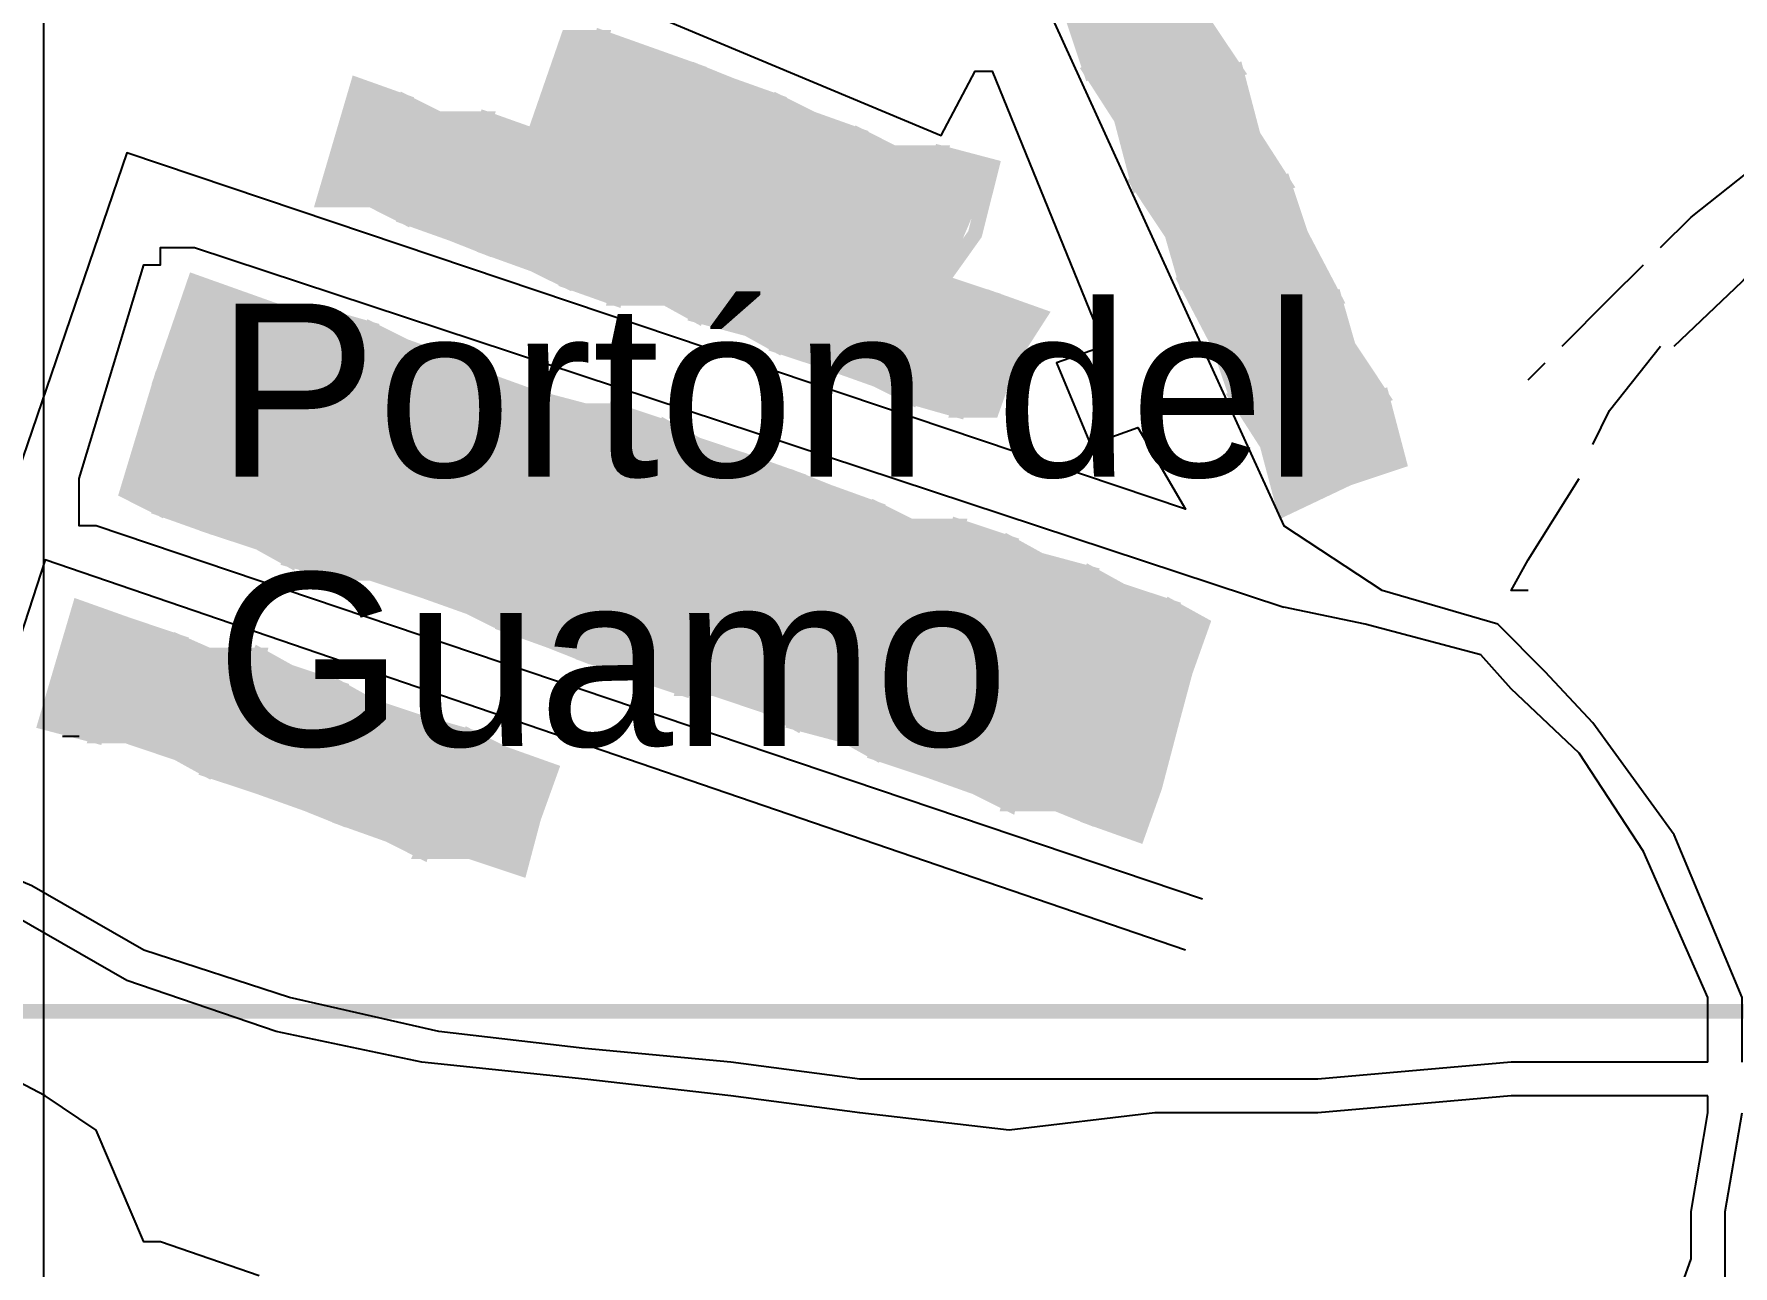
# Model space of a CAD drawing. Header units: millimetres. Extents: x -3588 to 75209, y -3737 to 38254.
# Drawn here: x 6320.7 to 6462, y 5606.2 to 5708.7 of the extents above; entities that cross this region are included whole.
import ezdxf

# ---------------------------------------------------------------- set-up
doc = ezdxf.new("R2010")
doc.units = ezdxf.units.MM
for name, color, linetype in [('H', 250, 'Continuous'), ('P', 253, 'Continuous'), ('T', 7, 'Continuous')]:
    doc.layers.add(name, color=color, linetype=linetype)

msp = doc.modelspace()

# ---------------------------------------------------------------- hatches: boundary and pattern name
at = {"layer": 'H', "linetype": 'Continuous'}
for points in [[(6418.141, 5709.544), (6408.539, 5705.592), (6407.13, 5709.544), (6416.733, 5715.194), (6418.141, 5709.544), (6418.141, 5709.544)], [(6420.686, 5705.592), (6411.371, 5701.639), (6408.539, 5705.592), (6418.141, 5709.544), (6420.686, 5705.592), (6420.686, 5705.592)], [(6367.889, 5708.408), (6365.073, 5698.806), (6362.528, 5700.23), (6365.073, 5708.408), (6367.889, 5708.408), (6367.889, 5708.408)], [(6371.842, 5707), (6369.298, 5697.398), (6365.073, 5698.806), (6367.889, 5708.408), (6371.842, 5707), (6371.842, 5707)], [(6376.083, 5705.592), (6371.842, 5695.989), (6369.298, 5697.398), (6371.842, 5707), (6376.083, 5705.592), (6376.083, 5705.592)], [(6378.612, 5704.183), (6376.083, 5694.869), (6371.842, 5695.989), (6376.083, 5705.592), (6378.612, 5704.183), (6378.612, 5704.183)], [(6422.094, 5700.23), (6412.492, 5695.989), (6411.371, 5701.639), (6420.686, 5705.592), (6422.094, 5700.23), (6422.094, 5700.23)], [(6351.518, 5702.759), (6348.973, 5694.869), (6344.748, 5694.869), (6347.565, 5704.183), (6351.518, 5702.759), (6351.518, 5702.759)], [(6382.853, 5702.759), (6378.612, 5693.445), (6376.083, 5694.869), (6378.612, 5704.183), (6382.853, 5702.759), (6382.853, 5702.759)], [(6354.334, 5701.639), (6351.518, 5693.445), (6348.973, 5694.869), (6351.518, 5702.759), (6354.334, 5701.639), (6354.334, 5701.639)], [(6385.397, 5701.639), (6382.853, 5692.036), (6378.612, 5693.445), (6382.853, 5702.759), (6385.397, 5701.639), (6385.397, 5701.639)], [(6358.287, 5701.639), (6355.759, 5692.036), (6351.518, 5693.445), (6354.334, 5701.639), (6358.287, 5701.639), (6358.287, 5701.639)], [(6362.528, 5700.23), (6358.287, 5690.628), (6355.759, 5692.036), (6358.287, 5701.639), (6362.528, 5700.23), (6362.528, 5700.23)], [(6389.622, 5700.23), (6386.806, 5692.036), (6382.853, 5692.036), (6385.397, 5701.639), (6389.622, 5700.23), (6389.622, 5700.23)], [(6365.073, 5698.806), (6362.528, 5689.22), (6358.287, 5690.628), (6362.528, 5700.23), (6365.073, 5698.806), (6365.073, 5698.806)], [(6392.167, 5698.806), (6389.622, 5690.628), (6386.806, 5692.036), (6389.622, 5700.23), (6392.167, 5698.806), (6392.167, 5698.806)], [(6424.911, 5695.989), (6415.308, 5692.036), (6412.492, 5695.989), (6422.094, 5700.23), (6424.911, 5695.989), (6424.911, 5695.989)], [(6369.298, 5697.398), (6365.073, 5688.083), (6362.528, 5689.22), (6365.073, 5698.806), (6369.298, 5697.398), (6369.298, 5697.398)], [(6396.408, 5698.806), (6393.575, 5689.22), (6389.622, 5690.628), (6392.167, 5698.806), (6396.408, 5698.806), (6396.408, 5698.806)], [(6400.361, 5697.398), (6396.408, 5688.083), (6393.575, 5689.22), (6396.408, 5698.806), (6400.361, 5697.398), (6400.361, 5697.398)], [(6371.842, 5695.989), (6369.298, 5686.675), (6365.073, 5688.083), (6369.298, 5697.398), (6371.842, 5695.989), (6371.842, 5695.989)], [(6376.083, 5694.869), (6373.251, 5686.675), (6369.298, 5686.675), (6371.842, 5695.989), (6376.083, 5694.869), (6376.083, 5694.869)], [(6378.612, 5693.445), (6376.083, 5685.267), (6373.251, 5686.675), (6376.083, 5694.869), (6378.612, 5693.445), (6378.612, 5693.445)], [(6426.047, 5692.036), (6416.733, 5688.083), (6415.308, 5692.036), (6424.911, 5695.989), (6426.047, 5692.036), (6426.047, 5692.036)], [(6382.853, 5692.036), (6380.036, 5683.858), (6376.083, 5685.267), (6378.612, 5693.445), (6382.853, 5692.036), (6382.853, 5692.036)], [(6386.806, 5692.036), (6382.853, 5682.434), (6380.036, 5683.858), (6382.853, 5692.036), (6386.806, 5692.036), (6386.806, 5692.036)], [(6389.622, 5690.628), (6386.806, 5681.314), (6382.853, 5682.434), (6386.806, 5692.036), (6389.622, 5690.628), (6389.622, 5690.628)], [(6428.864, 5686.675), (6419.261, 5682.434), (6416.733, 5688.083), (6426.047, 5692.036), (6428.864, 5686.675), (6428.864, 5686.675)], [(6393.575, 5689.22), (6391.047, 5679.906), (6386.806, 5681.314), (6389.622, 5690.628), (6393.575, 5689.22), (6393.575, 5689.22)], [(6396.408, 5688.083), (6393.575, 5678.481), (6391.047, 5679.906), (6393.575, 5689.22), (6396.408, 5688.083), (6396.408, 5688.083)], [(6337.962, 5686.675), (6335.434, 5678.481), (6331.193, 5679.906), (6334.01, 5688.083), (6337.962, 5686.675), (6337.962, 5686.675)], [(6400.361, 5686.675), (6397.816, 5677.073), (6393.575, 5678.481), (6396.408, 5688.083), (6400.361, 5686.675), (6400.361, 5686.675)], [(6342.203, 5685.267), (6337.962, 5677.073), (6335.434, 5678.481), (6337.962, 5686.675), (6342.203, 5685.267), (6342.203, 5685.267)], [(6404.586, 5685.267), (6400.361, 5677.073), (6397.816, 5677.073), (6400.361, 5686.675), (6404.586, 5685.267), (6404.586, 5685.267)], [(6430.272, 5682.434), (6420.686, 5678.481), (6419.261, 5682.434), (6428.864, 5686.675), (6430.272, 5682.434), (6430.272, 5682.434)], [(6344.748, 5685.267), (6342.203, 5675.665), (6337.962, 5677.073), (6342.203, 5685.267), (6344.748, 5685.267), (6344.748, 5685.267)], [(6348.973, 5683.858), (6344.748, 5674.544), (6342.203, 5675.665), (6344.748, 5685.267), (6348.973, 5683.858), (6348.973, 5683.858)], [(6351.518, 5682.434), (6348.973, 5673.12), (6344.748, 5674.544), (6348.973, 5683.858), (6351.518, 5682.434), (6351.518, 5682.434)], [(6355.759, 5681.314), (6352.926, 5671.712), (6348.973, 5673.12), (6351.518, 5682.434), (6355.759, 5681.314), (6355.759, 5681.314)], [(6432.816, 5678.481), (6423.502, 5674.544), (6420.686, 5678.481), (6430.272, 5682.434), (6432.816, 5678.481), (6432.816, 5678.481)], [(6358.287, 5679.906), (6355.759, 5670.303), (6352.926, 5671.712), (6355.759, 5681.314), (6358.287, 5679.906), (6358.287, 5679.906)], [(6335.434, 5678.481), (6331.193, 5668.895), (6328.648, 5670.303), (6331.193, 5679.906), (6335.434, 5678.481), (6335.434, 5678.481)], [(6362.528, 5678.481), (6359.711, 5670.303), (6355.759, 5670.303), (6358.287, 5679.906), (6362.528, 5678.481), (6362.528, 5678.481)], [(6337.962, 5677.073), (6335.434, 5667.759), (6331.193, 5668.895), (6335.434, 5678.481), (6337.962, 5677.073), (6337.962, 5677.073)], [(6366.481, 5677.073), (6362.528, 5668.895), (6359.711, 5670.303), (6362.528, 5678.481), (6366.481, 5677.073), (6366.481, 5677.073)], [(6434.225, 5673.12), (6424.911, 5668.895), (6423.502, 5674.544), (6432.816, 5678.481), (6434.225, 5673.12), (6434.225, 5673.12)], [(6342.203, 5675.665), (6339.387, 5666.35), (6335.434, 5667.759), (6337.962, 5677.073), (6342.203, 5675.665), (6342.203, 5675.665)], [(6369.298, 5677.073), (6366.481, 5667.759), (6362.528, 5668.895), (6366.481, 5677.073), (6369.298, 5677.073), (6369.298, 5677.073)], [(6373.251, 5675.665), (6370.722, 5666.35), (6366.481, 5667.759), (6369.298, 5677.073), (6373.251, 5675.665), (6373.251, 5675.665)], [(6344.748, 5674.544), (6342.203, 5664.942), (6339.387, 5666.35), (6342.203, 5675.665), (6344.748, 5674.544), (6344.748, 5674.544)], [(6376.083, 5674.544), (6373.251, 5664.942), (6370.722, 5666.35), (6373.251, 5675.665), (6376.083, 5674.544), (6376.083, 5674.544)], [(6348.973, 5673.12), (6346.156, 5663.534), (6342.203, 5664.942), (6344.748, 5674.544), (6348.973, 5673.12), (6348.973, 5673.12)], [(6380.036, 5673.12), (6377.492, 5663.534), (6373.251, 5664.942), (6376.083, 5674.544), (6380.036, 5673.12), (6380.036, 5673.12)], [(6352.926, 5671.712), (6348.973, 5663.534), (6346.156, 5663.534), (6348.973, 5673.12), (6352.926, 5671.712), (6352.926, 5671.712)], [(6384.261, 5671.712), (6380.036, 5662.109), (6377.492, 5663.534), (6380.036, 5673.12), (6384.261, 5671.712), (6384.261, 5671.712)], [(6355.759, 5670.303), (6352.926, 5662.109), (6348.973, 5663.534), (6352.926, 5671.712), (6355.759, 5670.303), (6355.759, 5670.303)], [(6386.806, 5670.303), (6384.261, 5660.989), (6380.036, 5662.109), (6384.261, 5671.712), (6386.806, 5670.303), (6386.806, 5670.303)], [(6359.711, 5670.303), (6357.167, 5660.989), (6352.926, 5662.109), (6355.759, 5670.303), (6359.711, 5670.303), (6359.711, 5670.303)], [(6362.528, 5668.895), (6359.711, 5659.581), (6357.167, 5660.989), (6359.711, 5670.303), (6362.528, 5668.895), (6362.528, 5668.895)], [(6391.047, 5668.895), (6388.214, 5660.989), (6384.261, 5660.989), (6386.806, 5670.303), (6391.047, 5668.895), (6391.047, 5668.895)], [(6366.481, 5667.759), (6363.936, 5658.157), (6359.711, 5659.581), (6362.528, 5668.895), (6366.481, 5667.759), (6366.481, 5667.759)], [(6370.722, 5666.35), (6366.481, 5656.748), (6363.936, 5658.157), (6366.481, 5667.759), (6370.722, 5666.35), (6370.722, 5666.35)], [(6393.575, 5667.759), (6391.047, 5659.581), (6388.214, 5660.989), (6391.047, 5668.895), (6393.575, 5667.759), (6393.575, 5667.759)], [(6397.816, 5667.759), (6394.984, 5658.157), (6391.047, 5659.581), (6393.575, 5667.759), (6397.816, 5667.759), (6397.816, 5667.759)], [(6401.769, 5666.35), (6397.816, 5656.748), (6394.984, 5658.157), (6397.816, 5667.759), (6401.769, 5666.35), (6401.769, 5666.35)], [(6373.251, 5664.942), (6370.722, 5655.34), (6366.481, 5656.748), (6370.722, 5666.35), (6373.251, 5664.942), (6373.251, 5664.942)], [(6404.586, 5664.942), (6401.769, 5655.34), (6397.816, 5656.748), (6401.769, 5666.35), (6404.586, 5664.942), (6404.586, 5664.942)], [(6377.492, 5663.534), (6374.659, 5654.22), (6370.722, 5655.34), (6373.251, 5664.942), (6377.492, 5663.534), (6377.492, 5663.534)], [(6408.539, 5663.534), (6404.586, 5654.22), (6401.769, 5655.34), (6404.586, 5664.942), (6408.539, 5663.534), (6408.539, 5663.534)], [(6380.036, 5662.109), (6377.492, 5654.22), (6374.659, 5654.22), (6377.492, 5663.534), (6380.036, 5662.109), (6380.036, 5662.109)], [(6411.371, 5662.109), (6408.539, 5652.795), (6404.586, 5654.22), (6408.539, 5663.534), (6411.371, 5662.109), (6411.371, 5662.109)], [(6384.261, 5660.989), (6381.445, 5652.795), (6377.492, 5654.22), (6380.036, 5662.109), (6384.261, 5660.989), (6384.261, 5660.989)], [(6415.308, 5660.989), (6412.492, 5651.387), (6408.539, 5652.795), (6411.371, 5662.109), (6415.308, 5660.989), (6415.308, 5660.989)], [(6328.648, 5659.581), (6325.832, 5649.979), (6321.879, 5651.387), (6324.423, 5660.989), (6328.648, 5659.581), (6328.648, 5659.581)], [(6388.214, 5660.989), (6384.261, 5651.387), (6381.445, 5652.795), (6384.261, 5660.989), (6388.214, 5660.989), (6388.214, 5660.989)], [(6391.047, 5659.581), (6388.214, 5649.979), (6384.261, 5651.387), (6388.214, 5660.989), (6391.047, 5659.581), (6391.047, 5659.581)], [(6418.141, 5659.581), (6415.308, 5651.387), (6412.492, 5651.387), (6415.308, 5660.989), (6418.141, 5659.581), (6418.141, 5659.581)], [(6332.601, 5658.157), (6328.648, 5649.979), (6325.832, 5649.979), (6328.648, 5659.581), (6332.601, 5658.157), (6332.601, 5658.157)], [(6394.984, 5658.157), (6391.047, 5648.57), (6388.214, 5649.979), (6391.047, 5659.581), (6394.984, 5658.157), (6394.984, 5658.157)], [(6335.434, 5656.748), (6332.601, 5648.57), (6328.648, 5649.979), (6332.601, 5658.157), (6335.434, 5656.748), (6335.434, 5656.748)], [(6397.816, 5656.748), (6394.984, 5647.434), (6391.047, 5648.57), (6394.984, 5658.157), (6397.816, 5656.748), (6397.816, 5656.748)], [(6339.387, 5656.748), (6335.434, 5647.434), (6332.601, 5648.57), (6335.434, 5656.748), (6339.387, 5656.748), (6339.387, 5656.748)], [(6342.203, 5655.34), (6339.387, 5646.026), (6335.434, 5647.434), (6339.387, 5656.748), (6342.203, 5655.34), (6342.203, 5655.34)], [(6401.769, 5655.34), (6398.937, 5646.026), (6394.984, 5647.434), (6397.816, 5656.748), (6401.769, 5655.34), (6401.769, 5655.34)], [(6346.156, 5654.22), (6343.612, 5644.617), (6339.387, 5646.026), (6342.203, 5655.34), (6346.156, 5654.22), (6346.156, 5654.22)], [(6404.586, 5654.22), (6401.769, 5644.617), (6398.937, 5646.026), (6401.769, 5655.34), (6404.586, 5654.22), (6404.586, 5654.22)], [(6348.973, 5652.795), (6346.156, 5643.209), (6343.612, 5644.617), (6346.156, 5654.22), (6348.973, 5652.795), (6348.973, 5652.795)], [(6408.539, 5652.795), (6405.722, 5644.617), (6401.769, 5644.617), (6404.586, 5654.22), (6408.539, 5652.795), (6408.539, 5652.795)], [(6352.926, 5651.387), (6350.397, 5641.785), (6346.156, 5643.209), (6348.973, 5652.795), (6352.926, 5651.387), (6352.926, 5651.387)], [(6412.492, 5651.387), (6408.539, 5643.209), (6405.722, 5644.617), (6408.539, 5652.795), (6412.492, 5651.387), (6412.492, 5651.387)], [(6357.167, 5649.979), (6352.926, 5640.664), (6350.397, 5641.785), (6352.926, 5651.387), (6357.167, 5649.979), (6357.167, 5649.979)], [(6415.308, 5651.387), (6412.492, 5641.785), (6408.539, 5643.209), (6412.492, 5651.387), (6415.308, 5651.387), (6415.308, 5651.387)], [(6359.711, 5648.57), (6357.167, 5640.664), (6352.926, 5640.664), (6357.167, 5649.979), (6359.711, 5648.57), (6359.711, 5648.57)], [(6363.936, 5647.434), (6361.12, 5639.256), (6357.167, 5640.664), (6359.711, 5648.57), (6363.936, 5647.434), (6363.936, 5647.434)]]:
    msp.add_hatch(color=256, dxfattribs=at).paths.add_polyline_path(points)

# ---------------------------------------------------------------- linework, layer by layer
msp.add_lwpolyline([(6321.471, 6253.151), (7910.682, 6253.151), (7910.682, 5438.155), (6321.471, 5438.155)], close=True)
at = {"layer": 'P'}
for points in [[(6389.35, 5745.105), (6424.639, 5667.759)], [(6398.937, 5709.816), (6375.795, 5718.01), (6373.251, 5709.816), (6396.12, 5700.23), (6398.937, 5705.592), (6400.361, 5705.592), (6409.675, 5682.722), (6405.722, 5681.314), (6408.539, 5674.544), (6412.492, 5675.953), (6416.445, 5669.167), (6328.376, 5698.806), (6309.46, 5643.481)], [(6455.958, 5690.916), (6458.502, 5693.445), (6463.864, 5697.686)], [(6417.853, 5636.712), (6325.832, 5667.759), (6324.423, 5667.759), (6324.423, 5669.167), (6324.423, 5670.591), (6324.423, 5671.712), (6329.785, 5689.492), (6331.193, 5689.492), (6331.193, 5690.916), (6332.601, 5690.916), (6334.01, 5690.916), (6424.639, 5660.989)], [(6457.094, 5682.722), (6462.743, 5688.083), (6465.288, 5690.916)], [(6447.78, 5682.722), (6451.733, 5686.675), (6454.549, 5689.492)], [(6450.324, 5674.544), (6451.733, 5677.361), (6455.958, 5682.722)], [(6444.963, 5679.906), (6446.372, 5681.314)], [(6444.963, 5662.397), (6443.539, 5662.397), (6444.963, 5664.942), (6449.188, 5671.712)], [(6462.743, 5623.156), (6462.743, 5628.518), (6457.094, 5642.073), (6450.324, 5651.387), (6446.372, 5655.628), (6442.419, 5659.581), (6432.816, 5662.397), (6424.639, 5667.759)], [(6416.445, 5632.471), (6321.591, 5664.942), (6313.685, 5640.664)], [(6459.911, 5623.156), (6459.911, 5628.518), (6454.549, 5640.664), (6449.188, 5648.842), (6443.539, 5654.22), (6441.01, 5657.036), (6431.408, 5659.581), (6424.639, 5660.989)], [(6323.015, 5650.267), (6324.423, 5650.267)], [(6459.911, 5620.34), (6443.539, 5620.34), (6427.455, 5618.931), (6413.9, 5618.931), (6401.769, 5617.507), (6389.35, 5618.931), (6378.612, 5620.34), (6366.481, 5621.748), (6352.926, 5623.156), (6340.795, 5625.701), (6328.376, 5629.942), (6319.062, 5635.303), (6308.051, 5640.664), (6298.737, 5642.073), (6290.543, 5644.617), (6279.821, 5646.026), (6270.219, 5647.434), (6263.449, 5648.842)], [(6459.911, 5623.156), (6443.539, 5623.156), (6427.455, 5621.748), (6413.9, 5621.748), (6401.769, 5621.748), (6389.35, 5621.748), (6378.612, 5623.156), (6366.481, 5624.293), (6354.334, 5625.701), (6341.915, 5628.518), (6329.785, 5632.471), (6320.47, 5637.832), (6313.685, 5640.664)], [(6339.387, 5605.376), (6331.193, 5608.193), (6329.785, 5608.193), (6325.832, 5617.507), (6321.591, 5620.34), (6316.229, 5623.156), (6312.276, 5624.293), (6310.868, 5627.109), (6308.051, 5628.518), (6306.915, 5628.518), (6305.507, 5628.518), (6302.69, 5628.518), (6301.266, 5625.701), (6302.69, 5620.34), (6302.69, 5617.507), (6302.69, 5616.387), (6302.69, 5614.978), (6300.146, 5614.978), (6297.313, 5612.146), (6295.905, 5609.617), (6294.496, 5605.376)], [(6459.911, 5618.931), (6459.911, 5620.34)], [(6457.094, 5602.832), (6458.502, 5606.785), (6458.502, 5610.738), (6459.911, 5618.931)], [(6461.335, 5603.968), (6461.335, 5606.785), (6461.335, 5610.738), (6462.743, 5618.931)]]:
    msp.add_lwpolyline(points, dxfattribs=at)
at = {"layer": 'P', "const_width": 1.2}
for points in [[(6413.9, 5708.408), (6408.539, 5705.592), (6407.13, 5709.816), (6416.445, 5715.194), (6417.853, 5709.816), (6413.9, 5708.408)], [(6415.308, 5703.047), (6411.083, 5701.639), (6408.539, 5705.592), (6417.853, 5709.816), (6420.686, 5705.592), (6415.308, 5703.047)], [(6366.481, 5703.047), (6365.073, 5698.806), (6362.24, 5700.23), (6365.073, 5708.408), (6367.889, 5708.408), (6366.481, 5703.047)], [(6370.434, 5701.639), (6369.026, 5697.686), (6365.073, 5698.806), (6367.889, 5708.408), (6371.842, 5707), (6370.434, 5701.639)], [(6373.251, 5700.23), (6371.842, 5696.277), (6369.026, 5697.686), (6371.842, 5707), (6375.795, 5705.592), (6373.251, 5700.23)], [(6377.204, 5700.23), (6375.795, 5694.869), (6371.842, 5696.277), (6375.795, 5705.592), (6378.612, 5704.455), (6377.204, 5700.23)], [(6417.853, 5698.806), (6412.492, 5696.277), (6411.083, 5701.639), (6420.686, 5705.592), (6422.094, 5700.23), (6417.853, 5698.806)], [(6350.109, 5698.806), (6348.701, 5694.869), (6344.748, 5694.869), (6347.565, 5704.455), (6351.518, 5703.047), (6350.109, 5698.806)], [(6381.445, 5698.806), (6378.612, 5693.445), (6375.795, 5694.869), (6378.612, 5704.455), (6382.565, 5703.047), (6381.445, 5698.806)], [(6352.926, 5697.686), (6351.518, 5693.445), (6348.701, 5694.869), (6351.518, 5703.047), (6354.334, 5701.639), (6352.926, 5697.686)], [(6383.989, 5697.686), (6382.565, 5692.036), (6378.612, 5693.445), (6382.565, 5703.047), (6385.397, 5701.639), (6383.989, 5697.686)], [(6356.879, 5696.277), (6355.47, 5692.036), (6351.518, 5693.445), (6354.334, 5701.639), (6358.287, 5701.639), (6356.879, 5696.277)], [(6359.711, 5694.869), (6358.287, 5690.916), (6355.47, 5692.036), (6358.287, 5701.639), (6362.24, 5700.23), (6359.711, 5694.869)], [(6388.214, 5696.277), (6386.806, 5692.036), (6382.565, 5692.036), (6385.397, 5701.639), (6389.35, 5700.23), (6388.214, 5696.277)], [(6363.664, 5693.445), (6362.24, 5689.492), (6358.287, 5690.916), (6362.24, 5700.23), (6365.073, 5698.806), (6363.664, 5693.445)], [(6390.759, 5694.869), (6389.35, 5690.916), (6386.806, 5692.036), (6389.35, 5700.23), (6392.167, 5698.806), (6390.759, 5694.869)], [(6419.261, 5694.869), (6415.308, 5692.036), (6412.492, 5696.277), (6422.094, 5700.23), (6424.639, 5696.277), (6419.261, 5694.869)], [(6367.889, 5693.445), (6365.073, 5688.083), (6362.24, 5689.492), (6365.073, 5698.806), (6369.026, 5697.686), (6367.889, 5693.445)], [(6394.984, 5693.445), (6393.575, 5689.492), (6389.35, 5690.916), (6392.167, 5698.806), (6396.12, 5698.806), (6394.984, 5693.445)], [(6398.937, 5692.036), (6396.12, 5688.083), (6393.575, 5689.492), (6396.12, 5698.806), (6400.361, 5697.686), (6398.937, 5692.036)], [(6370.434, 5692.036), (6369.026, 5686.675), (6365.073, 5688.083), (6369.026, 5697.686), (6371.842, 5696.277), (6370.434, 5692.036)], [(6374.659, 5690.916), (6373.251, 5686.675), (6369.026, 5686.675), (6371.842, 5696.277), (6375.795, 5694.869), (6374.659, 5690.916)], [(6422.094, 5689.492), (6416.445, 5688.083), (6415.308, 5692.036), (6424.639, 5696.277), (6426.047, 5692.036), (6422.094, 5689.492)], [(6377.204, 5689.492), (6375.795, 5685.267), (6373.251, 5686.675), (6375.795, 5694.869), (6378.612, 5693.445), (6377.204, 5689.492)], [(6381.445, 5688.083), (6380.036, 5684.131), (6375.795, 5685.267), (6378.612, 5693.445), (6382.565, 5692.036), (6381.445, 5688.083)], [(6385.397, 5686.675), (6382.565, 5682.722), (6380.036, 5684.131), (6382.565, 5692.036), (6386.806, 5692.036), (6385.397, 5686.675)], [(6388.214, 5685.267), (6386.806, 5681.314), (6382.565, 5682.722), (6386.806, 5692.036), (6389.35, 5690.916), (6388.214, 5685.267)], [(6423.214, 5685.267), (6419.261, 5682.722), (6416.445, 5688.083), (6426.047, 5692.036), (6428.864, 5686.675), (6423.214, 5685.267)], [(6392.167, 5685.267), (6390.759, 5679.906), (6386.806, 5681.314), (6389.35, 5690.916), (6393.575, 5689.492), (6392.167, 5685.267)], [(6394.984, 5684.131), (6393.575, 5678.481), (6390.759, 5679.906), (6393.575, 5689.492), (6396.12, 5688.083), (6394.984, 5684.131)], [(6336.554, 5682.722), (6335.146, 5678.481), (6331.193, 5679.906), (6334.01, 5688.083), (6337.962, 5686.675), (6336.554, 5682.722)], [(6398.937, 5682.722), (6397.528, 5677.361), (6393.575, 5678.481), (6396.12, 5688.083), (6400.361, 5686.675), (6398.937, 5682.722)], [(6339.387, 5681.314), (6337.962, 5677.361), (6335.146, 5678.481), (6337.962, 5686.675), (6341.915, 5685.267), (6339.387, 5681.314)], [(6401.769, 5681.314), (6400.361, 5677.361), (6397.528, 5677.361), (6400.361, 5686.675), (6404.314, 5685.267), (6401.769, 5681.314)], [(6426.047, 5679.906), (6420.686, 5678.481), (6419.261, 5682.722), (6428.864, 5686.675), (6430, 5682.722), (6426.047, 5679.906)], [(6343.34, 5679.906), (6341.915, 5675.953), (6337.962, 5677.361), (6341.915, 5685.267), (6344.748, 5685.267), (6343.34, 5679.906)], [(6347.565, 5678.481), (6344.748, 5674.544), (6341.915, 5675.953), (6344.748, 5685.267), (6348.701, 5684.131), (6347.565, 5678.481)], [(6350.109, 5678.481), (6348.701, 5673.12), (6344.748, 5674.544), (6348.701, 5684.131), (6351.518, 5682.722), (6350.109, 5678.481)], [(6354.334, 5677.361), (6352.926, 5671.712), (6348.701, 5673.12), (6351.518, 5682.722), (6355.47, 5681.314), (6354.334, 5677.361)], [(6427.455, 5675.953), (6423.214, 5674.544), (6420.686, 5678.481), (6430, 5682.722), (6432.816, 5678.481), (6427.455, 5675.953)], [(6356.879, 5675.953), (6355.47, 5670.591), (6352.926, 5671.712), (6355.47, 5681.314), (6358.287, 5679.906), (6356.879, 5675.953)], [(6334.01, 5673.12), (6331.193, 5669.167), (6328.376, 5670.591), (6331.193, 5679.906), (6335.146, 5678.481), (6334.01, 5673.12)], [(6361.12, 5674.544), (6359.711, 5670.591), (6355.47, 5670.591), (6358.287, 5679.906), (6362.24, 5678.481), (6361.12, 5674.544)], [(6336.554, 5671.712), (6335.146, 5667.759), (6331.193, 5669.167), (6335.146, 5678.481), (6337.962, 5677.361), (6336.554, 5671.712)], [(6365.073, 5673.12), (6362.24, 5669.167), (6359.711, 5670.591), (6362.24, 5678.481), (6366.481, 5677.361), (6365.073, 5673.12)], [(6430, 5671.712), (6424.639, 5669.167), (6423.214, 5674.544), (6432.816, 5678.481), (6434.225, 5673.12), (6430, 5671.712)], [(6340.795, 5671.712), (6339.387, 5666.35), (6335.146, 5667.759), (6337.962, 5677.361), (6341.915, 5675.953), (6340.795, 5671.712)], [(6367.889, 5671.712), (6366.481, 5667.759), (6362.24, 5669.167), (6366.481, 5677.361), (6369.026, 5677.361), (6367.889, 5671.712)], [(6371.842, 5670.591), (6370.434, 5666.35), (6366.481, 5667.759), (6369.026, 5677.361), (6373.251, 5675.953), (6371.842, 5670.591)], [(6343.34, 5670.591), (6341.915, 5664.942), (6339.387, 5666.35), (6341.915, 5675.953), (6344.748, 5674.544), (6343.34, 5670.591)], [(6374.659, 5669.167), (6373.251, 5664.942), (6370.434, 5666.35), (6373.251, 5675.953), (6375.795, 5674.544), (6374.659, 5669.167)], [(6347.565, 5669.167), (6346.156, 5663.806), (6341.915, 5664.942), (6344.748, 5674.544), (6348.701, 5673.12), (6347.565, 5669.167)], [(6378.612, 5669.167), (6377.204, 5663.806), (6373.251, 5664.942), (6375.795, 5674.544), (6380.036, 5673.12), (6378.612, 5669.167)], [(6351.518, 5667.759), (6348.701, 5663.806), (6346.156, 5663.806), (6348.701, 5673.12), (6352.926, 5671.712), (6351.518, 5667.759)], [(6381.445, 5667.759), (6380.036, 5662.397), (6377.204, 5663.806), (6380.036, 5673.12), (6383.989, 5671.712), (6381.445, 5667.759)], [(6354.334, 5666.35), (6352.926, 5662.397), (6348.701, 5663.806), (6352.926, 5671.712), (6355.47, 5670.591), (6354.334, 5666.35)], [(6385.397, 5666.35), (6383.989, 5660.989), (6380.036, 5662.397), (6383.989, 5671.712), (6386.806, 5670.591), (6385.397, 5666.35)], [(6358.287, 5664.942), (6356.879, 5660.989), (6352.926, 5662.397), (6355.47, 5670.591), (6359.711, 5670.591), (6358.287, 5664.942)], [(6361.12, 5663.806), (6359.711, 5659.581), (6356.879, 5660.989), (6359.711, 5670.591), (6362.24, 5669.167), (6361.12, 5663.806)], [(6389.35, 5664.942), (6388.214, 5660.989), (6383.989, 5660.989), (6386.806, 5670.591), (6390.759, 5669.167), (6389.35, 5664.942)], [(6365.073, 5662.397), (6363.664, 5658.157), (6359.711, 5659.581), (6362.24, 5669.167), (6366.481, 5667.759), (6365.073, 5662.397)], [(6392.167, 5663.806), (6390.759, 5659.581), (6388.214, 5660.989), (6390.759, 5669.167), (6393.575, 5667.759), (6392.167, 5663.806)], [(6367.889, 5662.397), (6366.481, 5657.036), (6363.664, 5658.157), (6366.481, 5667.759), (6370.434, 5666.35), (6367.889, 5662.397)], [(6396.12, 5662.397), (6394.984, 5658.157), (6390.759, 5659.581), (6393.575, 5667.759), (6397.528, 5667.759), (6396.12, 5662.397)], [(6398.937, 5660.989), (6397.528, 5657.036), (6394.984, 5658.157), (6397.528, 5667.759), (6401.769, 5666.35), (6398.937, 5660.989)], [(6371.842, 5660.989), (6370.434, 5655.628), (6366.481, 5657.036), (6370.434, 5666.35), (6373.251, 5664.942), (6371.842, 5660.989)], [(6402.889, 5659.581), (6401.769, 5655.628), (6397.528, 5657.036), (6401.769, 5666.35), (6404.314, 5664.942), (6402.889, 5659.581)], [(6375.795, 5659.581), (6374.659, 5654.22), (6370.434, 5655.628), (6373.251, 5664.942), (6377.204, 5663.806), (6375.795, 5659.581)], [(6407.13, 5659.581), (6404.314, 5654.22), (6401.769, 5655.628), (6404.314, 5664.942), (6408.539, 5663.806), (6407.13, 5659.581)], [(6378.612, 5658.157), (6377.204, 5654.22), (6374.659, 5654.22), (6377.204, 5663.806), (6380.036, 5662.397), (6378.612, 5658.157)], [(6409.675, 5658.157), (6408.539, 5652.795), (6404.314, 5654.22), (6408.539, 5663.806), (6411.083, 5662.397), (6409.675, 5658.157)], [(6382.565, 5657.036), (6381.445, 5652.795), (6377.204, 5654.22), (6380.036, 5662.397), (6383.989, 5660.989), (6382.565, 5657.036)], [(6413.9, 5657.036), (6412.492, 5651.387), (6408.539, 5652.795), (6411.083, 5662.397), (6415.308, 5660.989), (6413.9, 5657.036)], [(6327.24, 5655.628), (6325.832, 5650.267), (6321.591, 5651.387), (6324.423, 5660.989), (6328.376, 5659.581), (6327.24, 5655.628)], [(6385.397, 5655.628), (6383.989, 5651.387), (6381.445, 5652.795), (6383.989, 5660.989), (6388.214, 5660.989), (6385.397, 5655.628)], [(6389.35, 5654.22), (6388.214, 5650.267), (6383.989, 5651.387), (6388.214, 5660.989), (6390.759, 5659.581), (6389.35, 5654.22)], [(6416.445, 5655.628), (6415.308, 5651.387), (6412.492, 5651.387), (6415.308, 5660.989), (6417.853, 5659.581), (6416.445, 5655.628)], [(6329.785, 5654.22), (6328.376, 5650.267), (6325.832, 5650.267), (6328.376, 5659.581), (6332.601, 5658.157), (6329.785, 5654.22)], [(6393.575, 5652.795), (6390.759, 5648.842), (6388.214, 5650.267), (6390.759, 5659.581), (6394.984, 5658.157), (6393.575, 5652.795)], [(6334.01, 5652.795), (6332.601, 5648.842), (6328.376, 5650.267), (6332.601, 5658.157), (6335.146, 5657.036), (6334.01, 5652.795)], [(6340.795, 5650.267), (6339.387, 5646.026), (6335.146, 5647.434), (6339.387, 5657.036), (6341.915, 5655.628), (6340.795, 5650.267)], [(6396.12, 5652.795), (6394.984, 5647.434), (6390.759, 5648.842), (6394.984, 5658.157), (6397.528, 5657.036), (6396.12, 5652.795)], [(6337.962, 5651.387), (6335.146, 5647.434), (6332.601, 5648.842), (6335.146, 5657.036), (6339.387, 5657.036), (6337.962, 5651.387)], [(6400.361, 5651.387), (6398.937, 5646.026), (6394.984, 5647.434), (6397.528, 5657.036), (6401.769, 5655.628), (6400.361, 5651.387)], [(6402.889, 5650.267), (6401.769, 5644.617), (6398.937, 5646.026), (6401.769, 5655.628), (6404.314, 5654.22), (6402.889, 5650.267)], [(6344.748, 5648.842), (6343.34, 5644.617), (6339.387, 5646.026), (6341.915, 5655.628), (6346.156, 5654.22), (6344.748, 5648.842)], [(6347.565, 5648.842), (6346.156, 5643.481), (6343.34, 5644.617), (6346.156, 5654.22), (6348.701, 5652.795), (6347.565, 5648.842)], [(6407.13, 5648.842), (6405.722, 5644.617), (6401.769, 5644.617), (6404.314, 5654.22), (6408.539, 5652.795), (6407.13, 5648.842)], [(6351.518, 5647.434), (6350.109, 5642.073), (6346.156, 5643.481), (6348.701, 5652.795), (6352.926, 5651.387), (6351.518, 5647.434)], [(6411.083, 5647.434), (6408.539, 5643.481), (6405.722, 5644.617), (6408.539, 5652.795), (6412.492, 5651.387), (6411.083, 5647.434)], [(6354.334, 5646.026), (6352.926, 5640.664), (6350.109, 5642.073), (6352.926, 5651.387), (6356.879, 5650.267), (6354.334, 5646.026)], [(6358.287, 5644.617), (6356.879, 5640.664), (6352.926, 5640.664), (6356.879, 5650.267), (6359.711, 5648.842), (6358.287, 5644.617)], [(6413.9, 5646.026), (6412.492, 5642.073), (6408.539, 5643.481), (6412.492, 5651.387), (6415.308, 5651.387), (6413.9, 5646.026)], [(6362.24, 5643.481), (6361.12, 5639.256), (6356.879, 5640.664), (6359.711, 5648.842), (6363.664, 5647.434), (6362.24, 5643.481)], [(-1527.836, 5627.376), (13672.794, 5627.376)]]:
    msp.add_lwpolyline(points, dxfattribs=at)

# ---------------------------------------------------------------- texts
at = {"layer": 'T', "char_height": 14.40334, "attachment_point": 1}
for s, insert in [('{\\fArial|b0|i0|c0|p18;Portón del}', (6335.786, 5686.259)), ('{\\fArial|b0|i0|c0|p18;Guamo}', (6335.786, 5663.854))]:
    msp.add_mtext(s, dxfattribs=dict(at, insert=insert))

doc.saveas('drawing.dxf')
